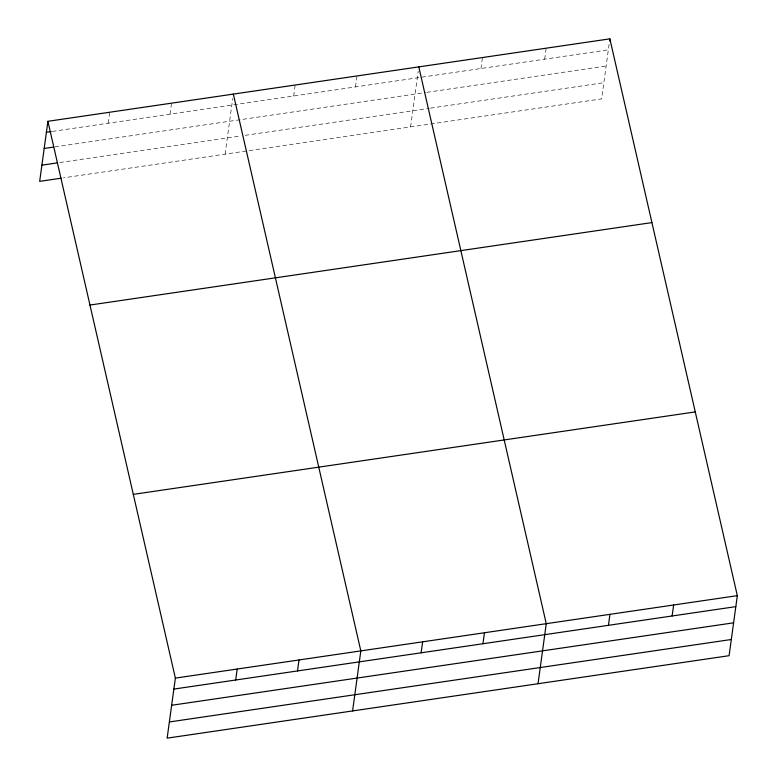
<?xml version="1.0" encoding="UTF-8"?>
<svg xmlns="http://www.w3.org/2000/svg" width="777" height="777" viewBox="0 0 777 777"><rect width="100%" height="100%" fill="white"/><g stroke="black" fill="none" stroke-linecap="round" stroke-linejoin="round"><path stroke-width="0.58" stroke-dasharray="3.88 2.91" d="M108.207 123.213L109.712 112.238M170.027 114.141L171.532 103.166M225.116 154.137L232.741 98.485M293.657 96.008L295.163 85.023M355.468 86.937L356.973 75.952M410.567 126.923L418.191 71.28M480.973 68.522L482.478 57.537M544.667 59.178L546.163 48.193M609.1 44.338L601.631 98.893L63.452 177.855M52.341 131.41L608.352 49.825M54.876 146.902L425.679 92.502M426.864 92.327L606.138 66.016M59.722 162.539L240.414 136.033M245.173 135.334L429.292 108.314M430.477 108.139L603.846 82.702"/><path stroke-width="1.17" d="M47.902 121.309L175.369 678.107L167.142 738.15L729.098 655.691L737.324 595.648L609.858 38.85L47.902 121.309L39.676 181.352L61.072 178.205M235.684 680.021L237.189 669.036M297.494 670.949L298.999 659.964M352.593 710.936L360.819 650.893L233.343 94.095M421.124 652.806L422.63 641.831M482.944 643.735L484.45 632.76M609.557 41.045L609.858 38.85M538.034 683.731L546.26 623.688L418.793 66.88M608.449 625.32L609.945 614.345M672.134 615.976L673.64 605.001M46.397 132.284L51.146 131.585M44.172 148.475L53.691 147.076M41.89 165.161L57.343 162.888M89.967 305.05L651.922 222.591M133.304 494.366L695.26 411.907M175.369 678.107L737.324 595.648M173.863 689.082L735.819 606.633M171.649 705.273L733.605 622.824M169.367 721.959L731.322 639.5"/></g></svg>
